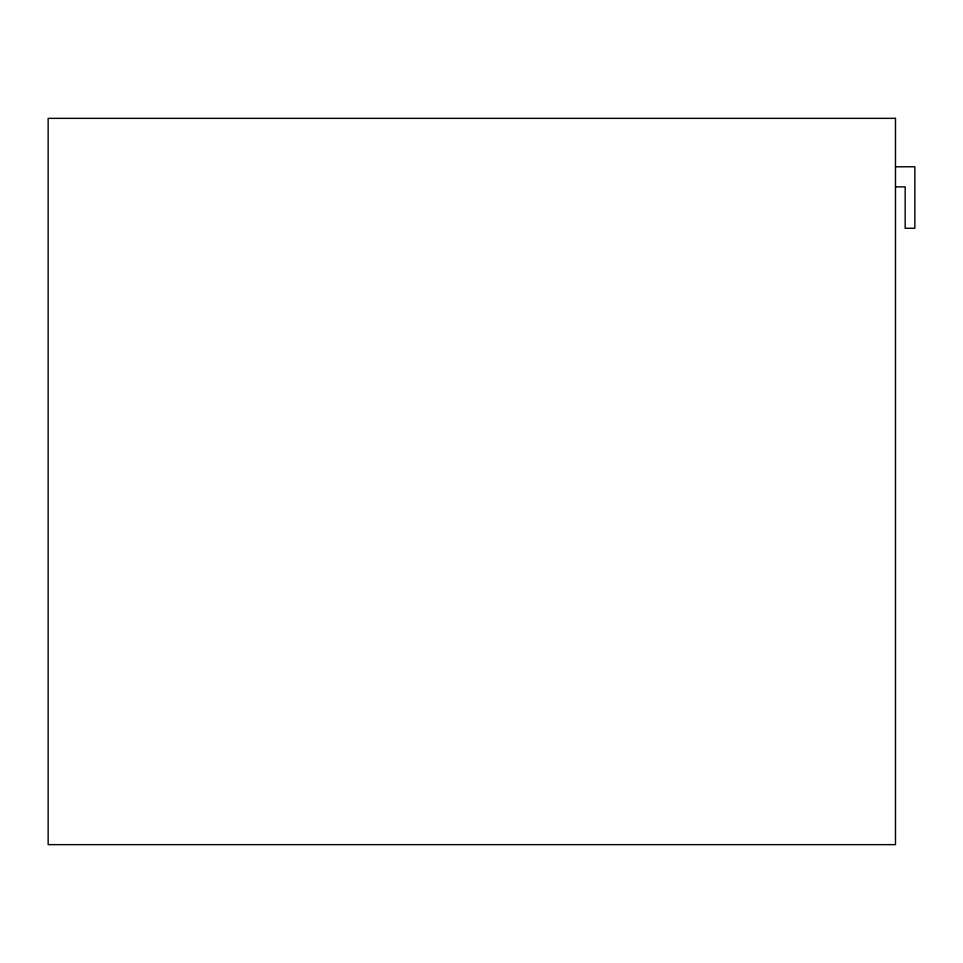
<?xml version="1.0" encoding="UTF-8"?>
<svg xmlns="http://www.w3.org/2000/svg" width="963" height="963" viewBox="0 0 963 963"><rect width="100%" height="100%" fill="white"/><g stroke="black" fill="none" stroke-linecap="round" stroke-linejoin="round"><path stroke-width="1.44" d="M895.482 166.78L914.85 166.78L914.85 228.267L905.172 228.267L905.172 186.87L895.482 186.87M895.482 118.353L48.15 118.353L48.15 844.647L895.482 844.647L895.482 118.353"/></g></svg>
